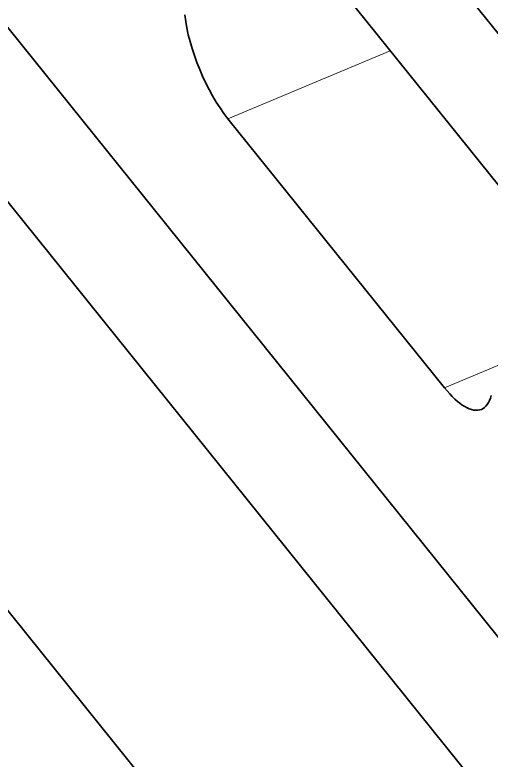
# Model space of a CAD drawing. Extents: x 23 to 417, y 3 to 294.
# Drawn here: x 275.758 to 278.252, y 69.005 to 72.91 of the extents above; entities that cross this region are included whole.
import ezdxf

# ---------------------------------------------------------------- set-up
doc = ezdxf.new("R2010")
doc.units = 0
doc.layers.get('0').update_dxf_attribs({"lineweight": 13})

# ---------------------------------------------------------------- blocks, each defined once
blk = doc.blocks.new('BLOCK4687')
at = {"color": 7, "lineweight": 35}
for p, q in [((-44.92, 16.273), (36.459, -84.9)), ((-33.031, -2.469), (24.293, -73.735)), ((41.257, -121.945), (-51.894, -6.137)), ((-30.858, -17.019), (24.39, -85.704)), ((23.718, -89.435), (-33.606, -18.169))]:
    blk.add_line(p, q, dxfattribs=at)
at = {"color": 7, "lineweight": 13, "ltscale": 0.115211}
blk.add_line((-10.267, -30.769), (-14.518, -32.549), dxfattribs=at)
at = {"color": 7, "lineweight": 35, "ltscale": 0.226166}
blk.add_line((-8.848, -39.598), (-14.518, -32.549), dxfattribs=at)
at = {"color": 7, "lineweight": 13, "ltscale": 0.098935}
blk.add_line((-5.197, -38.07), (-8.848, -39.598), dxfattribs=at)
at = {"color": 7, "lineweight": 35}
for centre, start_param, end_param in [((-14.459, -30.944), 0.885195, 2.239593), ((-8.789, -37.994), 2.239593, 3.141589), ((-8.789, -37.994), 3.141589, 3.59399)]:
    blk.add_ellipse(centre, major_axis=(-0.907, 2.168), ratio=0.365278, start_param=start_param, end_param=end_param, dxfattribs=at)

msp = doc.modelspace()

# ---------------------------------------------------------------- block references
at = {"lineweight": 0, "xscale": 0.2, "yscale": 0.2, "zscale": 0.2}
msp.add_blockref('BLOCK4687', (279.777, 78.8757), dxfattribs=at)

doc.saveas('drawing.dxf')
